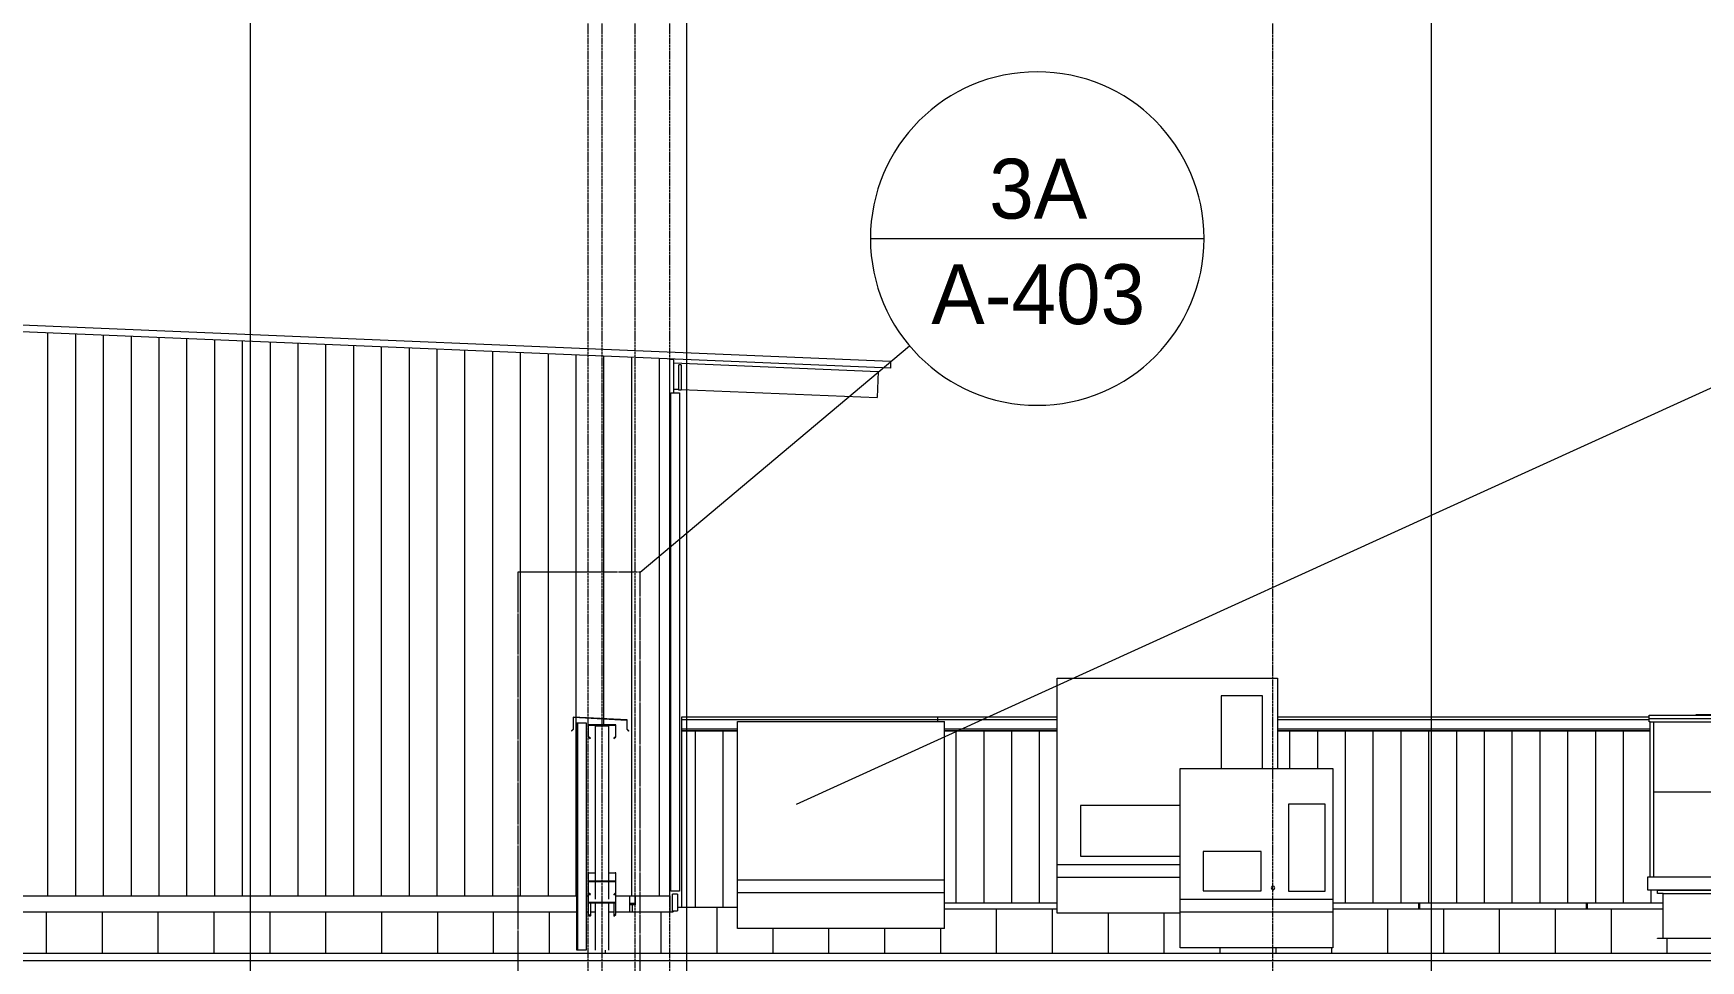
# Model space of a CAD drawing. Header units: inches. Extents: x 21386 to 98813, y -290 to 853.
# Drawn here: x 29189.1 to 29668.9, y 173.4 to 440.3 of the extents above; entities that cross this region are included whole.
import ezdxf

# ---------------------------------------------------------------- set-up
doc = ezdxf.new("R2010")
doc.units = ezdxf.units.IN
doc.header["$MEASUREMENT"] = 0
doc.linetypes.add('Dash Dot 3_16_', pattern=[0.3125, 0.1875, -0.0625, 0, -0.0625])
doc.linetypes.add('Grid Line 1_2_', pattern=[0.875, 0.5, -0.125, 0.125, -0.125])
for name, color, linetype, lineweight in [('A-ANNO-IDEN', 131, 'Continuous', 9), ('A-ANNO-SYMB', 150, 'Continuous', 9), ('A-CLNG', 13, 'Continuous', 13), ('A-GLAZ-CWMG', 51, 'Continuous', 13), ('A-ROOF', 132, 'Continuous', 13), ('A-ROOF-PATT', 132, 'Continuous', 13), ('A-WALL', 113, 'Continuous', 13), ('A-WALL-PATT', 111, 'Continuous', 25), ('G-ANNO-SYMB', 111, 'Continuous', 9), ('I-WALL', 2, 'Continuous', 13), ('M-EQPM', 50, 'Continuous', 13), ('S-BEAM', 12, 'Continuous', 13), ('S-COLS', 52, 'Continuous', 13), ('S-GRID', 1, 'Continuous', 9)]:
    doc.layers.add(name, color=color, linetype=linetype, lineweight=lineweight)
doc.styles.add('Century Gothic', font='GOTHIC.TTF', dxfattribs={"height": 17.245342})
pattern_1 = [(45, (22033.272, 107.706), (-19.007, 19.007), []), (45, (22033.272, 136.506), (-19.007, 19.007), [])]

# ---------------------------------------------------------------- blocks, each defined once
blk = doc.blocks.new('Rectangular Mullion - Profile_Polycarbonate_Upper and left-1872004-Building Section - North_South looking East _ Clinic')
at = {"layer": 'A-GLAZ-CWMG', "color": 8, "lineweight": 9}
for p, q in [((22369.8, 336.84), (22372.3, 336.84)), ((22369.8, 193.34), (22369.8, 336.84)), ((22372.3, 336.84), (22372.3, 193.34)), ((22372.3, 193.34), (22369.8, 193.34))]:
    blk.add_line(p, q, dxfattribs=at)
blk = doc.blocks.new('Girt_C - 8_D-1782471-Building Section - North_South looking East _ Clinic')
at = {"layer": 'S-BEAM', "lineweight": 9}
h = blk.add_hatch(dxfattribs=at)
h.set_pattern_fill('FP_17', color=8, style=0, pattern_type=2)
h.set_pattern_definition(pattern_1)
h.paths.add_polyline_path([(22346.63, 237.31), (22346.7, 237.4), (22346.16, 237.85), (22346.16, 241.11), (22346.05, 241.11), (22346.05, 237.8), (22346.4, 237.5)], flags=0)
h.paths.add_polyline_path([(22353.48, 237.31), (22354.05, 237.8), (22354.05, 241.11), (22353.94, 241.11), (22353.94, 237.85), (22353.41, 237.4)], flags=0)
h.paths.add_polyline_path([(22346.4, 241.19), (22353.87, 241.19), (22353.87, 241.3), (22346.24, 241.3), (22346.24, 241.19)], flags=0)
at = {"layer": 'S-BEAM', "color": 7}
for p, q in [((22346.05, 241.11), (22346.05, 237.8)), ((22346.16, 237.85), (22346.16, 241.11)), ((22353.87, 241.3), (22346.24, 241.3)), ((22346.24, 241.19), (22353.87, 241.19)), ((22353.94, 241.11), (22353.94, 237.85)), ((22354.05, 237.8), (22354.05, 241.11)), ((22346.05, 237.8), (22346.63, 237.31)), ((22346.7, 237.4), (22346.16, 237.85)), ((22346.63, 237.31), (22346.7, 237.4)), ((22353.94, 237.85), (22353.41, 237.4)), ((22353.41, 237.4), (22353.48, 237.31)), ((22353.48, 237.31), (22354.05, 237.8))]:
    blk.add_line(p, q, dxfattribs=at)
for centre, radius, start, end in [((22346.24, 241.11), 0.188, 90, 180), ((22346.24, 241.11), 0.0782, 90, 176.9576), ((22353.87, 241.11), 0.188, 0, 90), ((22353.87, 241.11), 0.0782, 2.1227, 90)]:
    blk.add_arc(centre, radius, start, end, dxfattribs=at)
blk = doc.blocks.new('Girt_C - 8_D-1779451-Building Section - North_South looking East _ Clinic')
at = {"layer": 'S-BEAM', "lineweight": 9}
h = blk.add_hatch(dxfattribs=at)
h.set_pattern_fill('FP_17', color=8, style=0, pattern_type=2)
h.set_pattern_definition(pattern_1)
h.paths.add_polyline_path([(22346.63, 186.15), (22346.7, 186.23), (22346.16, 186.68), (22346.16, 189.95), (22346.05, 189.95), (22346.05, 186.63), (22346.4, 186.34)], flags=0)
h.paths.add_polyline_path([(22353.48, 186.15), (22354.05, 186.63), (22354.05, 189.95), (22353.94, 189.95), (22353.94, 186.68), (22353.41, 186.23)], flags=0)
h.paths.add_polyline_path([(22346.4, 190.03), (22353.87, 190.03), (22353.87, 190.14), (22346.24, 190.14), (22346.24, 190.03)], flags=0)
at = {"layer": 'S-BEAM', "color": 8, "lineweight": 9}
for p, q in [((22346.05, 198.49), (22346.05, 196.11)), ((22346.24, 198.67), (22348.1, 198.67)), ((22352, 198.67), (22353.87, 198.67)), ((22354.05, 196.11), (22354.05, 198.49)), ((22346.05, 192.8), (22346.05, 189.95)), ((22354.05, 189.95), (22354.05, 192.8)), ((22346.16, 190.12), (22346.16, 189.95)), ((22346.16, 189.95), (22346.16, 190.12)), ((22346.7, 190.03), (22346.7, 186.23)), ((22353.41, 190.03), (22353.41, 186.23)), ((22353.94, 190.12), (22353.94, 189.95)), ((22353.94, 190.12), (22353.94, 189.95))]:
    blk.add_line(p, q, dxfattribs=at)
at = {"layer": 'S-BEAM', "color": 7}
for p, q in [((22346.05, 189.95), (22346.05, 186.63)), ((22346.16, 186.68), (22346.16, 189.95)), ((22353.87, 190.14), (22346.24, 190.14)), ((22346.24, 190.03), (22353.87, 190.03)), ((22353.94, 189.95), (22353.94, 186.68)), ((22354.05, 186.63), (22354.05, 189.95)), ((22346.05, 186.63), (22346.63, 186.15)), ((22346.7, 186.23), (22346.16, 186.68)), ((22346.63, 186.15), (22346.7, 186.23)), ((22353.94, 186.68), (22353.41, 186.23)), ((22353.41, 186.23), (22353.48, 186.15)), ((22353.48, 186.15), (22354.05, 186.63))]:
    blk.add_line(p, q, dxfattribs=at)
at = {"layer": 'S-BEAM', "color": 7, "flags": 128}
for points in [[(22346.24, 190.14), (22346.17, 190.12), (22346.11, 190.08), (22346.07, 190.02), (22346.05, 189.95)], [(22346.16, 189.95), (22346.17, 189.99), (22346.2, 190.02), (22346.24, 190.03)], [(22354.05, 189.95), (22354.04, 190.02), (22354, 190.08), (22353.94, 190.12), (22353.87, 190.14)], [(22353.87, 190.03), (22353.9, 190.02), (22353.93, 189.99), (22353.94, 189.95)]]:
    blk.add_lwpolyline(points, dxfattribs=at)
at = {"layer": 'S-BEAM', "color": 8, "lineweight": 9}
for centre, start_param, end_param in [((22346.24, 198.49), 1.570796, 3.141593), ((22353.87, 198.49), 0, 1.570796)]:
    blk.add_ellipse(centre, major_axis=(0.188, 0), ratio=0.999133, start_param=start_param, end_param=end_param, dxfattribs=at)
blk = doc.blocks.new('Carrier_48TC_Standard_Efficiency_Gas_Heat_Electric_Cooling_Packaged_Rooftop_Unit_3_to_15_nominal_tons - 15 ton 48TC__16-873539-Building Section - North_South looking East _ Clinic')
at = {"layer": 'M-EQPM', "color": 8, "lineweight": 9}
for p, q in [((22481.05, 254.7), (22544.43, 254.7)), ((22481.05, 197.33), (22481.05, 254.7)), ((22544.43, 254.7), (22544.43, 228.71)), ((22540.05, 249.58), (22528.18, 249.58)), ((22528.18, 249.58), (22528.18, 228.71)), ((22540.05, 228.71), (22540.05, 249.58)), ((22516.37, 218.08), (22487.68, 218.08)), ((22487.68, 218.08), (22487.68, 203.45)), ((22487.68, 203.45), (22516.37, 203.45)), ((22481.05, 201.08), (22516.37, 201.08)), ((22481.05, 187.08), (22481.05, 201.08)), ((22516.37, 197.33), (22481.05, 197.33)), ((22516.37, 187.08), (22481.05, 187.08))]:
    blk.add_line(p, q, dxfattribs=at)
blk = doc.blocks.new('Carrier_48TC_Standard_Efficiency_Gas_Heat_Electric_Cooling_Packaged_Rooftop_Unit_3_to_15_nominal_tons - 6 ton 48TC__07-1350223-Building Section - North_South looking East _ Clinic')
at = {"layer": 'M-EQPM', "color": 8, "lineweight": 9}
for p, q in [((22516.37, 228.71), (22560.37, 228.71)), ((22516.37, 187.33), (22516.37, 228.71)), ((22560.37, 228.71), (22560.37, 187.33)), ((22558.12, 218.46), (22547.62, 218.46)), ((22547.62, 218.46), (22547.62, 193.33)), ((22558.12, 193.33), (22558.12, 218.46)), ((22539.74, 204.83), (22522.99, 204.83)), ((22522.99, 204.83), (22522.99, 193.46)), ((22539.74, 193.46), (22539.74, 204.83)), ((22522.99, 193.46), (22539.74, 193.46)), ((22547.62, 193.33), (22558.12, 193.33)), ((22516.37, 191.08), (22560.37, 191.08)), ((22516.37, 177.08), (22516.37, 191.08)), ((22560.37, 187.33), (22516.37, 187.33)), ((22560.37, 191.08), (22560.37, 177.08)), ((22560.37, 177.08), (22516.37, 177.08))]:
    blk.add_line(p, q, dxfattribs=at)
for start, end in [(0, 180), (180, 0)]:
    blk.add_arc((22543.12, 194.33), 0.523, start, end, dxfattribs=at)
blk = doc.blocks.new('Carrier_48TC_Standard_Efficiency_Gas_Heat_Electric_Cooling_Packaged_Rooftop_Unit_3_to_15_nominal_tons - 10 ton 48TC__12-1646492-Building Section - North_South looking East _ Clinic')
at = {"layer": 'M-EQPM', "color": 8, "lineweight": 9}
for p, q in [((22389.05, 242.23), (22448.55, 242.23)), ((22389.05, 192.85), (22389.05, 242.23)), ((22448.55, 192.85), (22448.55, 242.23)), ((22389.05, 196.6), (22448.55, 196.6)), ((22389.05, 182.6), (22389.05, 196.6)), ((22448.55, 192.85), (22389.05, 192.85)), ((22448.55, 182.6), (22448.55, 196.6)), ((22448.55, 182.6), (22389.05, 182.6))]:
    blk.add_line(p, q, dxfattribs=at)
blk = doc.blocks.new('Girt_C - 8_D-1783450-Building Section - North_South looking East _ Clinic')
at = {"layer": 'S-BEAM', "lineweight": 9}
h = blk.add_hatch(dxfattribs=at)
h.set_pattern_fill('FP_17', color=8, style=0, pattern_type=2)
h.set_pattern_definition(pattern_1)
h.paths.add_polyline_path([(22346.63, 192.31), (22346.7, 192.4), (22346.16, 192.85), (22346.16, 196.11), (22346.05, 196.11), (22346.05, 192.8), (22346.4, 192.5)], flags=0)
h.paths.add_polyline_path([(22353.48, 192.31), (22354.05, 192.8), (22354.05, 196.11), (22353.94, 196.11), (22353.94, 192.85), (22353.41, 192.4)], flags=0)
h.paths.add_polyline_path([(22346.4, 196.19), (22353.87, 196.19), (22353.87, 196.3), (22346.24, 196.3), (22346.24, 196.19)], flags=0)
at = {"layer": 'S-BEAM', "color": 7}
for p, q in [((22346.05, 196.11), (22346.05, 192.8)), ((22346.05, 192.8), (22346.63, 192.31)), ((22346.16, 192.85), (22346.16, 196.11)), ((22346.7, 192.4), (22346.16, 192.85)), ((22353.87, 196.3), (22346.24, 196.3)), ((22346.24, 196.19), (22353.87, 196.19)), ((22346.63, 192.31), (22346.7, 192.4)), ((22353.94, 192.85), (22353.41, 192.4)), ((22353.41, 192.4), (22353.48, 192.31)), ((22353.48, 192.31), (22354.05, 192.8)), ((22353.94, 196.11), (22353.94, 192.85)), ((22354.05, 192.8), (22354.05, 196.11))]:
    blk.add_line(p, q, dxfattribs=at)
for centre, radius, start, end in [((22346.24, 196.11), 0.188, 90, 180), ((22346.24, 196.11), 0.0782, 90, 176.9576), ((22353.87, 196.11), 0.188, 0, 90), ((22353.87, 196.11), 0.0782, 2.1227, 90)]:
    blk.add_arc(centre, radius, start, end, dxfattribs=at)
blk = doc.blocks.new('Girt_Z - 10_D-1255199-Building Section - North_South looking East _ Clinic')
at = {"layer": 'S-BEAM', "color": 8, "lineweight": 9}
for p, q in [((22359.55, 192), (22359.55, 189.92)), ((22358.05, 189.92), (22359.55, 189.92)), ((22359.55, 189.44), (22358.05, 189.44)), ((22359.55, 189.92), (22359.55, 189.44))]:
    blk.add_line(p, q, dxfattribs=at)
blk = doc.blocks.new('Dimension Lumber - 5_5 x 7_5 Glulam-1730092-Building Section - North_South looking East _ Clinic')
at = {"layer": 'S-BEAM', "color": 8, "lineweight": 9}
for p, q in [((22370.68, 345.44), (22429.52, 342.98)), ((22429.52, 342.98), (22429.21, 335.49)), ((22370.68, 337.93), (22372.18, 337.87)), ((22372.8, 337.84), (22429.21, 335.49))]:
    blk.add_line(p, q, dxfattribs=at)
blk = doc.blocks.new('AHU-Rooftop-Carrier 48TC 15-28 ton - TC017-1749339-Building Section - North_South looking East _ Clinic')
at = {"layer": 'M-EQPM', "color": 8, "lineweight": 9}
for p, q in [((22651.4, 243.08), (22651.4, 244.08)), ((22651.4, 244.08), (22736.83, 244.08)), ((22651.4, 242.08), (22651.4, 243.08)), ((22651.4, 243.08), (22736.83, 243.08)), ((22651.65, 242.08), (22651.4, 242.08)), ((22651.65, 242.08), (22736.58, 242.08)), ((22651.65, 197.46), (22651.65, 242.08)), ((22652.65, 242.08), (22652.65, 197.46)), ((22664.93, 244.21), (22670.93, 244.21)), ((22664.93, 244.08), (22664.93, 244.21)), ((22670.93, 244.21), (22670.93, 244.08)), ((22691.12, 244.21), (22697.12, 244.21)), ((22691.12, 244.08), (22691.12, 244.21)), ((22697.12, 244.21), (22697.12, 244.08)), ((22717.3, 244.21), (22723.3, 244.21)), ((22717.3, 244.08), (22717.3, 244.21)), ((22723.3, 244.21), (22723.3, 244.08)), ((22724.93, 242.08), (22724.93, 197.46)), ((22725.93, 242.08), (22725.93, 197.46)), ((22735.58, 242.08), (22735.58, 197.46)), ((22736.83, 242.08), (22736.58, 242.08)), ((22736.58, 242.08), (22736.58, 197.46)), ((22736.83, 244.08), (22736.83, 243.08)), ((22736.83, 243.08), (22736.83, 242.08)), ((22652.65, 221.96), (22724.93, 221.96)), ((22736.58, 213.33), (22740.46, 213.33)), ((22740.46, 213.33), (22739.71, 210.33)), ((22739.71, 210.33), (22736.58, 210.33)), ((22736.58, 210.08), (22737.46, 210.08)), ((22740.46, 207.08), (22736.58, 207.08)), ((22737.46, 210.08), (22740.46, 207.08)), ((22650.93, 193.71), (22650.93, 197.46)), ((22650.93, 197.46), (22651.65, 197.46)), ((22651.65, 197.46), (22736.58, 197.46)), ((22736.58, 197.46), (22737.3, 197.46)), ((22737.3, 197.46), (22737.3, 193.71)), ((22737.3, 193.71), (22650.93, 193.71)), ((22653.8, 193.71), (22734.43, 193.71)), ((22653.8, 192.71), (22653.8, 193.71)), ((22655.43, 192.71), (22653.8, 192.71)), ((22655.43, 192.71), (22732.8, 192.71)), ((22655.43, 179.83), (22655.43, 192.71)), ((22734.43, 192.71), (22732.8, 192.71)), ((22732.8, 192.71), (22732.8, 179.83)), ((22734.43, 193.71), (22734.43, 192.71)), ((22653.8, 179.71), (22653.8, 179.83)), ((22653.8, 179.83), (22655.43, 179.83)), ((22734.43, 179.71), (22653.8, 179.71)), ((22655.43, 179.83), (22732.8, 179.83)), ((22732.8, 179.83), (22734.43, 179.83)), ((22734.43, 179.83), (22734.43, 179.71))]:
    blk.add_line(p, q, dxfattribs=at)
for centre, radius in [((22732.55, 239.08), 0.438), ((22732.55, 203.08), 1.81)]:
    blk.add_circle(centre, radius, dxfattribs=at)
blk = doc.blocks.new('Section - Callout Head-19020-Building Section - North_South looking East _ Clinic')
at = {"layer": 'A-ANNO-SYMB'}
blk.add_line((22898.15, 310.91), (22994.15, 310.91), dxfattribs=at)
for start, end in [(0, 180), (180, 360)]:
    blk.add_arc((22946.15, 310.91), 48, start, end, dxfattribs=at)

msp = doc.modelspace()

# ---------------------------------------------------------------- hatches: boundary and pattern name
at = {"layer": 'A-ROOF-PATT', "lineweight": 9}
h = msp.add_hatch(dxfattribs=at)
h.set_pattern_fill('FP_22', color=8, style=0, pattern_type=2)
h.set_pattern_definition([(90, (180.953, -760.156), (-16.082, 1e-15), [])])
h.paths.add_polyline_path([(27891.76, 175.44), (29788.51, 175.46), (29788.51, 188.22), (29735.51, 188.22), (29735.51, 179.83), (29737.14, 179.83), (29737.14, 179.71), (29656.51, 179.71), (29656.51, 179.83), (29658.14, 179.83), (29658.14, 188.22), (29563.07, 188.22), (29563.07, 177.08), (29519.07, 177.08), (29519.07, 187.08), (29483.76, 187.08), (29483.76, 188.22), (29451.26, 188.15), (29451.26, 182.6), (29391.76, 182.6), (29391.76, 188.72), (29374.51, 188.71), (29374.51, 187.71), (29373.26, 187.71), (29373.26, 187.44), (29356.76, 187.44), (29356.76, 186.63), (29356.19, 186.15), (29356.12, 186.23), (29356.12, 187.44), (29354.71, 187.44), (29354.69, 176.41), (29353.63, 176.35), (29350.81, 176.41), (29350.81, 187.44), (29349.41, 187.44), (29349.34, 186.15), (29348.76, 186.68), (29348.76, 187.44), (29348.26, 187.44), (29348.26, 176.44), (29345.45, 176.44), (29345.45, 187.44), (28124.51, 187.45), (28124.51, 187.6), (27891.76, 187.6), (27891.76, 183.85)], flags=0)
at = {"layer": 'A-WALL-PATT', "lineweight": 9}
h = msp.add_hatch(dxfattribs=at)
h.set_pattern_fill('FP_27', color=8, style=0, pattern_type=2)
h.set_pattern_definition([(90, (22305.319, 0), (-8, 5e-16), [])])
h.paths.add_polyline_path([(28124.51, 192), (29345.45, 192), (29345.45, 241.75), (29348.26, 241.75), (29348.26, 192), (29348.76, 192), (29348.82, 198.62), (29349.11, 198.67), (29350.81, 198.67), (29350.81, 240.83), (29354.71, 240.83), (29354.71, 198.67), (29356.71, 198.62), (29356.76, 198.49), (29356.76, 192), (29372.26, 192), (29372.26, 346.6), (28387.64, 387.63), (28387.64, 238.94), (28124.51, 238.94), (28124.51, 193.61)], flags=0)
h.paths.add_polyline_path([(29349.34, 237.31), (29348.76, 237.85), (29348.76, 241.11), (29348.87, 241.11), (29348.95, 237.78), (29349.41, 237.4)], flags=0)
h.paths.add_polyline_path([(29356.19, 237.31), (29356.12, 237.4), (29356.65, 237.85), (29356.65, 241.11), (29356.76, 241.11), (29356.76, 237.8), (29356.47, 237.56)], flags=0)
h.paths.add_polyline_path([(29343.99, 239.46), (29343.99, 239.54), (29344.45, 240), (29344.51, 243.5), (29359.95, 242.63), (29359.98, 239.97), (29359.89, 240), (29359.89, 242.63), (29344.51, 243.43), (29344.45, 239.91)], flags=0)
h.paths.add_polyline_path([(29354.44, 241.19), (29348.95, 241.19), (29348.95, 241.3), (29356.57, 241.3), (29356.57, 241.19), (29354.52, 241.19)], flags=0)
h = msp.add_hatch(dxfattribs=at)
h.set_pattern_fill('FP_28', color=8, style=0, pattern_type=2)
h.set_pattern_definition([(90, (22446.678, 146.25), (-8, 5e-16), [])])
h.paths.add_polyline_path([(29451.26, 190), (29483.76, 190), (29483.76, 239.46), (29451.26, 239.46), (29451.26, 193.61)], flags=0)
h.paths.add_polyline_path([(29784.84, 190), (29788.51, 190), (29788.51, 242.2), (29786.89, 242.2), (29786.82, 239.91), (29786.28, 239.46), (29739.29, 239.46), (29739.29, 213.33), (29743.17, 213.33), (29742.42, 210.33), (29739.29, 210.33), (29739.29, 210.08), (29740.17, 210.08), (29743.17, 207.08), (29739.29, 207.08), (29739.29, 197.46), (29740.01, 197.46), (29740.01, 193.71), (29737.14, 193.71), (29737.14, 192.71), (29735.51, 192.71), (29735.51, 190), (29765.47, 190)], flags=0)
h.paths.add_polyline_path([(29658.14, 190), (29658.14, 192.71), (29656.51, 192.71), (29656.51, 193.71), (29653.64, 193.71), (29653.64, 197.46), (29654.36, 197.46), (29654.36, 239.46), (29547.14, 239.46), (29547.14, 228.71), (29563.07, 228.71), (29563.07, 190), (29656.51, 190)], flags=0)
h = msp.add_hatch(dxfattribs=at)
h.set_pattern_fill('FP_23', color=8, style=0, pattern_type=2)
h.set_pattern_definition([(270, (23131.654, 100.524), (8, 5e-16), [])])
h.paths.add_polyline_path([(29378.16, 188.72), (29391.76, 188.72), (29391.76, 239.46), (29375.64, 239.46), (29375.64, 188.72)], flags=0)
h = msp.add_hatch(dxfattribs=at)
h.set_pattern_fill('FP_26', color=8, style=0, pattern_type=2)
h.set_pattern_definition([(90, (23719.17, -1108), (-193, -193), [48, -145]), (180, (23719.17, -1108), (-2e-14, -193), [96, -97]), (270, (23623.17, -1060), (-193, -193), [48, -145]), (180, (23719.17, -1060), (-2e-14, -193), [96, -97]), (270, (23622.67, -1060), (-193, -193), [48, -145]), (180, (23622.67, -1060), (-2e-14, -193), [96, -97]), (90, (23526.67, -1108), (-193, -193), [48, -145]), (180, (23622.67, -1108), (-2e-14, -193), [96, -97]), (90, (23671.42, -1059.75), (-193, -193), [48, -145]), (180, (23719.54, -1059.75), (-2e-14, -193), [48.125, -144.875]), (180, (23719.54, -1011.75), (-2e-14, -193), [48.125, -144.875]), (90, (23574.92, -1059.75), (-193, -193), [48, -145]), (180, (23670.92, -1059.75), (-2e-14, -193), [96, -97]), (270, (23670.92, -1011.75), (-193, -193), [48, -145]), (180, (23670.92, -1011.75), (-2e-14, -193), [96, -97]), (180, (23574.42, -1059.75), (-2e-14, -193), [48, -145]), (270, (23574.42, -1011.75), (-193, -193), [48, -145]), (180, (23574.42, -1011.75), (-2e-14, -193), [48, -145]), (90, (23719.17, -1011.5), (-193, -193), [48, -145]), (180, (23719.17, -1011.5), (-2e-14, -193), [96, -97]), (270, (23623.17, -963.5), (-193, -193), [48, -145]), (180, (23719.17, -963.5), (-2e-14, -193), [96, -97]), (270, (23622.67, -963.5), (-193, -193), [48, -145]), (180, (23622.67, -963.5), (-2e-14, -193), [96, -97]), (90, (23526.67, -1011.5), (-193, -193), [48, -145]), (180, (23622.67, -1011.5), (-2e-14, -193), [96, -97]), (90, (23671.42, -963.25), (-193, -193), [48, -145]), (180, (23719.54, -963.25), (-2e-14, -193), [48.125, -144.875]), (180, (23719.54, -915.25), (-2e-14, -193), [48.125, -144.875]), (90, (23574.92, -963.25), (-193, -193), [48, -145]), (180, (23670.92, -963.25), (-2e-14, -193), [96, -97]), (270, (23670.92, -915.25), (-193, -193), [48, -145]), (180, (23670.92, -915.25), (-2e-14, -193), [96, -97]), (180, (23574.42, -963.25), (-2e-14, -193), [48, -145]), (270, (23574.42, -915.25), (-193, -193), [48, -145]), (180, (23574.42, -915.25), (-2e-14, -193), [48, -145])])
h.paths.add_polyline_path([(29362.26, 187.44), (29372.26, 187.44), (29372.26, 192), (29362.26, 192), (29362.26, 189.44), (29361.51, 189.44), (29361.51, 187.44)], flags=0)
h = msp.add_hatch(dxfattribs=at)
h.set_pattern_fill('FP_33', color=8, style=0, pattern_type=2)
h.set_pattern_definition([(180, (23726.418, -1108.25), (-1e-15, -8), [])])
h.paths.add_polyline_path([(29373.01, 187.44), (29373.26, 187.44), (29373.26, 187.71), (29374.51, 187.71), (29374.51, 192.49), (29373.01, 192.49), (29373.01, 187.71)], flags=0)
h = msp.add_hatch(dxfattribs=at)
h.set_pattern_fill('FP_30', color=8, style=0, pattern_type=2)
h.set_pattern_definition([(0, (22446.93, 146.62), (-193, 193), [48, -145]), (90, (22446.93, 146.62), (-193, 1e-14), [96, -97]), (180, (22494.93, 242.62), (-193, 193), [48, -145]), (90, (22494.93, 146.62), (-193, 1e-14), [96, -97]), (180, (22494.93, 243.12), (-193, 193), [48, -145]), (90, (22494.93, 243.12), (-193, 1e-14), [96, -97]), (0, (22446.93, 339.12), (-193, 193), [48, -145]), (90, (22446.93, 243.12), (-193, 1e-14), [96, -97]), (0, (22495.18, 194.38), (-193, 193), [48, -145]), (90, (22495.18, 146.25), (-193, 1e-14), [48.125, -144.875]), (90, (22543.18, 146.25), (-193, 1e-14), [48.125, -144.875]), (0, (22495.18, 290.88), (-193, 193), [48, -145]), (90, (22495.18, 194.88), (-193, 1e-14), [96, -97]), (180, (22543.18, 194.88), (-193, 193), [48, -145]), (90, (22543.18, 194.88), (-193, 1e-14), [96, -97]), (90, (22495.18, 291.38), (-193, 1e-14), [48, -145]), (180, (22543.18, 291.38), (-193, 193), [48, -145]), (90, (22543.18, 291.38), (-193, 1e-14), [48, -145]), (0, (22543.43, 146.62), (-193, 193), [48, -145]), (90, (22543.43, 146.62), (-193, 1e-14), [96, -97]), (180, (22591.43, 242.62), (-193, 193), [48, -145]), (90, (22591.43, 146.62), (-193, 1e-14), [96, -97]), (180, (22591.43, 243.12), (-193, 193), [48, -145]), (90, (22591.43, 243.12), (-193, 1e-14), [96, -97]), (0, (22543.43, 339.12), (-193, 193), [48, -145]), (90, (22543.43, 243.12), (-193, 1e-14), [96, -97]), (0, (22591.68, 194.38), (-193, 193), [48, -145]), (90, (22591.68, 146.25), (-193, 1e-14), [48.125, -144.875]), (90, (22639.68, 146.25), (-193, 1e-14), [48.125, -144.875]), (0, (22591.68, 290.88), (-193, 193), [48, -145]), (90, (22591.68, 194.88), (-193, 1e-14), [96, -97]), (180, (22639.68, 194.88), (-193, 193), [48, -145]), (90, (22639.68, 194.88), (-193, 1e-14), [96, -97]), (90, (22591.68, 291.38), (-193, 1e-14), [48, -145]), (180, (22639.68, 291.38), (-193, 193), [48, -145]), (90, (22639.68, 291.38), (-193, 1e-14), [48, -145])])
h.paths.add_polyline_path([(29655.07, 160.43), (29655.07, 162.17), (29613.1, 162.17), (29649.28, 160.67)], flags=0)
h.paths.add_polyline_path([(29604.14, 188.22), (29658.14, 188.22), (29658.14, 190), (29563.07, 190), (29563.07, 188.22), (29571.82, 188.22)], flags=0)
h.paths.add_polyline_path([(29765.47, 188.22), (29788.51, 188.22), (29788.51, 190), (29735.51, 190), (29735.51, 188.22)], flags=0)
h.paths.add_polyline_path([(29451.26, 188.22), (29483.76, 188.22), (29483.76, 190), (29451.26, 189.98)], flags=0)

# ---------------------------------------------------------------- linework, layer by layer
at = {"layer": 'A-ANNO-IDEN', "color": 153}
msp.add_line((29408.75, 218.44), (30070.44, 519.9), dxfattribs=at)
at = {"layer": 'A-ANNO-SYMB'}
msp.add_line((29363.69, 285.25), (29441.24, 350.38), dxfattribs=at)
at = {"layer": 'A-ANNO-SYMB', "linetype": 'Dash Dot 3_16_'}
for p, q in [((29328.56, 285.25), (29328.56, -49.73)), ((29363.69, 285.25), (29328.56, 285.25)), ((29363.69, -49.73), (29363.69, 285.25))]:
    msp.add_line(p, q, dxfattribs=at)
at = {"layer": 'A-CLNG', "color": 8, "lineweight": 9}
for p, q in [((29372.26, 346.52), (29373.39, 346.48)), ((29373.39, 336.84), (29373.39, 346.48)), ((29372.51, 335.25), (29372.26, 335.26))]:
    msp.add_line(p, q, dxfattribs=at)
at = {"layer": 'A-ROOF', "color": 8, "lineweight": 9}
for p, q in [((28123.16, 400.65), (29435.8, 345.96)), ((29435.8, 343.95), (28123.16, 398.65)), ((29435.8, 345.96), (29435.8, 343.95)), ((28126.01, 187.44), (29345.45, 187.44)), ((29348.26, 187.44), (29348.76, 187.44)), ((29349.41, 187.44), (29350.81, 187.44)), ((29354.71, 187.44), (29356.12, 187.44)), ((29356.76, 187.44), (29373.26, 187.44)), ((29373.26, 187.71), (29373.26, 187.44)), ((29391.76, 188.72), (29374.51, 188.72)), ((29483.76, 188.22), (29451.26, 188.22)), ((29658.14, 188.22), (29563.07, 188.22))]:
    msp.add_line(p, q, dxfattribs=at)
at = {"layer": 'A-ROOF', "color": 7}
for p, q in [((29789.26, 175.44), (27891.76, 175.44)), ((27891.76, 173.43), (29789.26, 173.43))]:
    msp.add_line(p, q, dxfattribs=at)
at = {"layer": 'A-WALL', "color": 8, "lineweight": 9}
for p, q in [((29372.26, 192), (29372.26, 346.6)), ((29375.64, 243.5), (29375.64, 188.7)), ((29483.76, 243.5), (29375.64, 243.5)), ((29483.76, 242.69), (29375.64, 242.69)), ((29391.76, 240), (29375.64, 240)), ((29449.39, 242.23), (29449.39, 243.5)), ((29483.76, 240), (29451.26, 240)), ((29654.11, 243.5), (29547.14, 243.5)), ((29654.11, 242.69), (29547.14, 242.69)), ((29654.36, 240), (29547.14, 240)), ((29391.76, 239.5), (29375.64, 239.5)), ((29391.76, 239.46), (29375.64, 239.46)), ((29483.76, 239.5), (29451.26, 239.5)), ((29483.76, 239.46), (29451.26, 239.46)), ((29654.36, 239.5), (29547.14, 239.5)), ((29654.36, 239.46), (29547.14, 239.46)), ((28124.51, 192), (29345.45, 192)), ((29348.26, 192), (29348.79, 192)), ((29356.74, 192), (29372.26, 192)), ((29372.26, 192), (29372.26, 187.43)), ((29373.01, 187.44), (29373.01, 192.49)), ((29374.51, 192.49), (29373.01, 192.49)), ((29374.51, 192.49), (29374.51, 187.71)), ((29361.51, 187.44), (29361.51, 189.44)), ((29451.26, 190), (29483.76, 190)), ((29563.07, 190), (29658.14, 190))]:
    msp.add_line(p, q, dxfattribs=at)
at = {"layer": 'A-WALL', "color": 7}
for p, q in [((29344.45, 240), (29343.95, 239.5)), ((29343.99, 239.46), (29344.51, 239.97)), ((29359.95, 242.69), (29344.45, 243.5)), ((29344.45, 243.5), (29344.45, 240)), ((29344.51, 239.97), (29344.51, 243.43)), ((29344.51, 243.43), (29359.89, 242.63)), ((29348.26, 241.75), (29345.45, 241.75)), ((29345.45, 241.75), (29345.45, 176.44)), ((29345.76, 176.44), (29345.76, 241.75)), ((29348.26, 176.44), (29348.26, 241.75)), ((29359.89, 242.63), (29359.89, 239.97)), ((29359.89, 239.97), (29360.41, 239.46)), ((29359.95, 240), (29359.95, 242.69)), ((29360.45, 239.5), (29359.95, 240)), ((29343.95, 239.5), (29343.99, 239.46)), ((29360.41, 239.46), (29360.45, 239.5)), ((29345.45, 176.44), (29348.26, 176.44))]:
    msp.add_line(p, q, dxfattribs=at)
at = {"layer": 'G-ANNO-SYMB'}
for p, q in [((29251.54, 545.16), (29251.54, -79.66)), ((29377.07, 545.16), (29377.07, -79.66)), ((29591.34, 545.16), (29591.34, -79.66))]:
    msp.add_line(p, q, dxfattribs=at)
at = {"layer": 'I-WALL', "color": 8, "lineweight": 9}
for p, q in [((29374.89, 337.62), (29374.89, 344.87)), ((29375.51, 344.87), (29374.89, 344.87)), ((29375.51, 344.87), (29375.51, 337.62)), ((29375.51, 337.62), (29374.89, 337.62)), ((29360.76, 187.44), (29360.76, 192))]:
    msp.add_line(p, q, dxfattribs=at)
at = {"layer": 'S-COLS', "color": 8, "lineweight": 9}
for p, q in [((29350.76, 240.83), (29350.76, 196.3)), ((29352.76, 240.83), (29350.81, 240.83)), ((29354.71, 240.83), (29352.76, 240.83)), ((29354.76, 196.3), (29354.76, 240.83)), ((29350.76, 196.19), (29350.76, 191.07)), ((29354.76, 191.07), (29354.76, 196.19)), ((29350.76, 190.03), (29350.76, 176.37)), ((29354.76, 176.37), (29354.76, 190.03))]:
    msp.add_line(p, q, dxfattribs=at)
at = {"layer": 'S-GRID', "linetype": 'Grid Line 1_2_'}
for p, q in [((29348.76, -273.16), (29348.76, 738.66)), ((29352.76, -273.16), (29352.76, 738.66)), ((29362.26, -273.16), (29362.26, 738.66)), ((29362.26, -273.16), (29362.26, 738.66)), ((29372.26, -273.16), (29372.26, 738.66)), ((29545.76, -273.16), (29545.76, 738.66)), ((29545.76, -273.16), (29545.76, 738.66))]:
    msp.add_line(p, q, dxfattribs=at)

# ---------------------------------------------------------------- block references
at = {"layer": 'A-ANNO-SYMB'}
msp.add_blockref('Section - Callout Head-19020-Building Section - North_South looking East _ Clinic', (6531.84, 70.34), dxfattribs=at)
at = {"layer": 'A-GLAZ-CWMG', "color": 8, "lineweight": 9}
msp.add_blockref('Rectangular Mullion - Profile_Polycarbonate_Upper and left-1872004-Building Section - North_South looking East _ Clinic', (7002.71, 0), dxfattribs=at)
at = {"layer": 'M-EQPM', "color": 8, "lineweight": 9}
for name in ['Carrier_48TC_Standard_Efficiency_Gas_Heat_Electric_Cooling_Packaged_Rooftop_Unit_3_to_15_nominal_tons - 15 ton 48TC__16-873539-Building Section - North_South looking East _ Clinic', 'Carrier_48TC_Standard_Efficiency_Gas_Heat_Electric_Cooling_Packaged_Rooftop_Unit_3_to_15_nominal_tons - 10 ton 48TC__12-1646492-Building Section - North_South looking East _ Clinic', 'AHU-Rooftop-Carrier 48TC 15-28 ton - TC017-1749339-Building Section - North_South looking East _ Clinic', 'Carrier_48TC_Standard_Efficiency_Gas_Heat_Electric_Cooling_Packaged_Rooftop_Unit_3_to_15_nominal_tons - 6 ton 48TC__07-1350223-Building Section - North_South looking East _ Clinic']:
    msp.add_blockref(name, (7002.71, 0), dxfattribs=at)
at = {"layer": 'S-BEAM', "color": 8, "lineweight": 9}
for name in ['Dimension Lumber - 5_5 x 7_5 Glulam-1730092-Building Section - North_South looking East _ Clinic', 'Girt_C - 8_D-1782471-Building Section - North_South looking East _ Clinic', 'Girt_C - 8_D-1779451-Building Section - North_South looking East _ Clinic', 'Girt_C - 8_D-1783450-Building Section - North_South looking East _ Clinic', 'Girt_Z - 10_D-1255199-Building Section - North_South looking East _ Clinic']:
    msp.add_blockref(name, (7002.71, 0), dxfattribs=at)

# ---------------------------------------------------------------- texts
at = {"layer": 'A-ANNO-SYMB', "char_height": 17.245, "attachment_point": 2, "line_spacing_factor": 0.984117, "style": 'Century Gothic'}
for s, insert, width in [('3A', (29478.27, 404.23), 36.936), ('A-403', (29478.27, 373.85), 77.76)]:
    msp.add_mtext(s, dxfattribs=dict(at, insert=insert, width=width))

doc.saveas('drawing.dxf')
